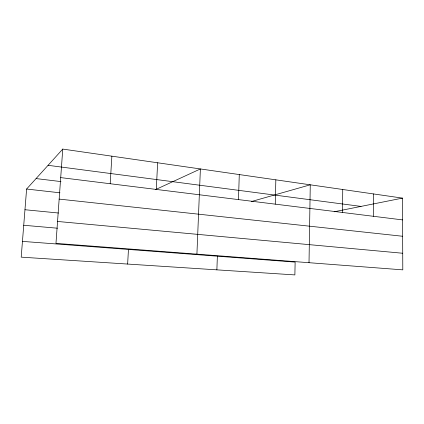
<?xml version="1.0" encoding="UTF-8"?>
<svg xmlns="http://www.w3.org/2000/svg" width="424" height="424" viewBox="0 0 424 424"><rect width="100%" height="100%" fill="white"/><g stroke="black" fill="none" stroke-linecap="round" stroke-linejoin="round"><path stroke-width="0.64" d="M373.39 216.288L373.433 193.927M342.539 212.472L342.74 189.496M309.017 262.7L310.267 184.811L251.4 201.538M275.261 204.151L275.839 179.84M238.479 199.603L239.284 174.566M216.876 269.849L217.369 256.197M196.916 254.14L200.388 168.953L155.438 189.655M156.292 189.433L157.633 162.779M127.64 264.057L128.456 249.445M110.192 183.73L111.867 156.175M62.757 149.084L55.973 243.376L402.8 269.86L402.477 198.119L62.757 149.084L26.606 189.04L21.2 257.151L294.881 274.916L295.131 262.101L22.451 241.388M334.165 211.772L402.477 198.119M23.728 225.266L57.489 228.213M57.553 221.461L402.726 253.25M24.963 209.732L58.523 213.023M59.159 199.1L402.646 236.263M26.606 189.04L59.975 192.803M36.072 178.578L60.987 181.594M60.706 177.608L402.572 219.902M48.076 165.312L361.01 206.409"/></g></svg>
